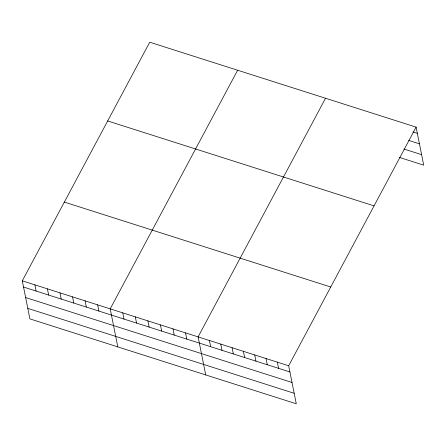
<?xml version="1.0" encoding="UTF-8"?>
<svg xmlns="http://www.w3.org/2000/svg" width="446" height="446" viewBox="0 0 446 446"><rect width="100%" height="100%" fill="white"/><g stroke="black" fill="none" stroke-linecap="round" stroke-linejoin="round"><path stroke-width="0.67" d="M416.101 127.121L288.679 365.759L296.278 403.792L29.899 318.879L22.3 280.841L149.722 42.208L416.101 127.121L423.7 165.159L399.17 157.338M237.629 70.228L110.207 308.866L117.805 346.899M325.53 98.248L198.108 336.886L205.712 374.924M412.94 131.927L417.339 133.332M408.748 140.423L419.441 143.835M403.992 149.042L421.604 154.656M107.67 120.955L374.049 205.874M64.347 202.094L330.726 287.007M22.3 280.841L288.679 365.759M23.543 287.051L289.917 371.964M25.639 297.554L292.018 382.467M27.803 308.376L294.182 393.288M277.356 362.146L278.599 368.357M266.039 358.539L267.277 364.75M254.716 354.932L255.954 361.137M243.393 351.32L244.637 357.53M232.071 347.713L233.314 353.923M220.753 344.106L221.991 350.311M209.43 340.493L210.674 346.704M185.553 332.883L186.79 339.094M172.992 328.88L174.235 335.091M160.437 324.878L161.675 331.088M147.877 320.875L149.12 327.085M135.322 316.872L136.56 323.077M122.761 312.869L124.005 319.074M97.646 304.863L98.889 311.068M85.091 300.86L86.329 307.065M72.531 296.852L73.774 303.063M59.976 292.849L61.213 299.06M47.415 288.846L48.659 295.057M34.86 284.843L36.098 291.054"/></g></svg>
